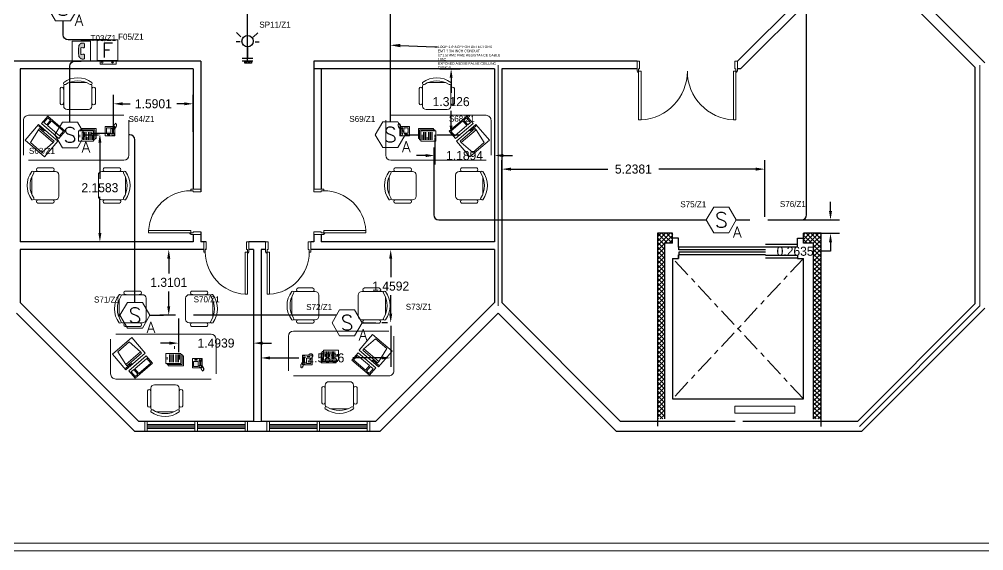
# Model space of a CAD drawing. Extents: x -3404 to 3497, y 0 to 399.
# Drawn here: x 75.06 to 94.27, y 336.52 to 347.11 of the extents above; entities that cross this region are included whole.
import ezdxf
from ezdxf import colors
from ezdxf.entities.mleader import LeaderData, LeaderLine
from ezdxf.enums import TextEntityAlignment as Align
from ezdxf.math import Vec2, Vec3

# ---------------------------------------------------------------- set-up
doc = ezdxf.new("R2010")
doc.units = 0
doc.header["$LTSCALE"] = 0.15
doc.linetypes.add('CENTERX2', pattern=[4, 2.5, -0.5, 0.5, -0.5])
doc.layers.get('0').update_dxf_attribs({"color": 252})
doc.layers.get('Defpoints').update_dxf_attribs({"color": 252})
for name, color, linetype in [('0 ARCH', 252, 'Continuous'), ('0 DD', 252, 'Continuous'), ('0 fire alarm', 252, 'Continuous'), ('0 sockets', 252, 'Continuous'), ('0 WIRING', 3, 'Continuous'), ('AUTOINCR', 7, 'Continuous'), ('d1', 252, 'Continuous'), ('FIRE_LOOP', 7, 'Continuous')]:
    doc.layers.add(name, color=color, linetype=linetype)
for name, color, linetype, lineweight in [('anal', 252, 'Continuous', 20), ('DOOR', 252, 'Continuous', 20), ('elev', 252, 'Continuous', 9), ('sofa', 252, 'Continuous', 9), ('T-FIRE-B', 4, 'Continuous', 0), ('T-TEXT', 2, 'Continuous', 0), ('wall', 252, 'Continuous', 30)]:
    doc.layers.add(name, color=color, linetype=linetype, lineweight=lineweight)
doc.styles.add('ROMANS', font='ROMANS.shx', dxfattribs={"width": 0.8})
doc.styles.add('TEXT-NFP', font='simplex.shx')
doc.dimstyles.get("Standard").update_dxf_attribs({"dimtxt": 0.18, "dimasz": 0.18, "dimexe": 0.18, "dimexo": 0.0625, "dimgap": 0.09, "dimtad": 0, "dimtih": 1, "dimtoh": 1, "dimdec": 4, "dimzin": 0, "dimdsep": 46, "dimtxsty": 'Standard', "dimcen": 0.09, "dimadec": 0, "dimazin": 0, "dimtfac": 1, "dimtdec": 4, "dimtofl": 0, "dimtmove": 0, "dimatfit": 3, "dimfxl": 1, "dimtolj": 1, "dimtzin": 0, "dimarcsym": 0})
pattern_1 = [(0, (0, 0), (0, 6.985), [5.08, -1.905]), (90, (0, 0), (-6.985, 4e-16), [5.08, -1.905])]

# ---------------------------------------------------------------- blocks, each defined once
blk = doc.blocks.new('CHAIR7')
for p, q in [((0, 9), (0, -9)), ((20, 12), (3, 12)), ((5.12, 15.04), (17.88, 15.04)), ((23, -7.44), (23, 7.44)), ((3, -12), (20, -12)), ((5.12, -15), (17.88, -15))]:
    blk.add_line(p, q)
for centre, radius, start, end in [((3, 9), 3, 90, 180), ((5.56, 13.54), 1.56, 73.7398, 286.2602), ((17.44, 13.54), 1.56, 253.7398, 106.2602), ((20, 9), 3, 62.41556, 90), ((22.34, 11.12), 1.1, 53.30994, 212.02741), ((4.82, 0), 19.64, 327.57575, 32.42425), ((7, 0), 20, 323.1301, 36.8699), ((3, -9), 3, 180, 270), ((5.56, -13.5), 1.56, 73.7398, 286.2602), ((17.44, -13.5), 1.56, 253.7398, 106.2602), ((20, -9), 3, 270, 297.58444), ((22.34, -11.12), 1.1, 147.97259, 306.69006)]:
    blk.add_arc(centre, radius, start, end)
blk = doc.blocks.new('RECTANG')
for p, q in [((1, 1), (0, 1)), ((0, 1), (0, 0)), ((1, 0), (1, 1)), ((0, 0), (1, 0))]:
    blk.add_line(p, q)
blk = doc.blocks.new('IBMAT', base_point=(61, 306))
for p, q in [((75, 307), (75, 306)), ((81, 307), (75, 307)), ((81, 306), (81, 307))]:
    blk.add_line(p, q)
at = {"xscale": 21, "yscale": 17, "zscale": 21}
blk.add_blockref('RECTANG', (61, 306), dxfattribs=at)
blk = doc.blocks.new('KEYBOARD', base_point=(60, 294))
for p, xscale, yscale, zscale in [((60, 294), 19, 8, 19), ((61, 295), 13, 5, 13), ((75, 295), 3, 5, 3)]:
    blk.add_blockref('RECTANG', p, dxfattribs=dict(xscale=xscale, yscale=yscale, zscale=zscale))
blk = doc.blocks.new('FNCOMP')
for p, q in [((-6.64, 16.23), (-8.5, 3.5)), ((6.08, 16.23), (-6.64, 16.23)), ((8, 3.5), (6.08, 16.23)), ((-8.5, 3.5), (-8.5, 2.04)), ((8, 3.5), (-8.5, 3.5)), ((-8.5, 2.04), (8, 2.04)), ((8, 2.04), (8, 3.5))]:
    blk.add_line(p, q)
at = {"xscale": 1.033846153846154, "yscale": 1.033846153846154, "zscale": 1.033846153846154}
for name, p in [('IBMAT', (-10.86, 0)), ('KEYBOARD', (-10.05, -10.5))]:
    blk.add_blockref(name, p, dxfattribs=at)
blk = doc.blocks.new('FNPHONE')
for p, q in [((-9.1, 0.22), (-9.7, 0.02)), ((-8.9, 0.62), (-9.5, 0.42)), ((-8.7, 1.02), (-9.3, 0.82)), ((-8.5, 1.42), (-9.1, 1.22)), ((-8.3, 1.82), (-8.9, 1.62)), ((-7.14, 0.56), (-7.5, -0.58)), ((-7.29, 6.54), (-7.29, 1.54)), ((-6.29, 6.54), (-6.29, 1.54)), ((-3.87, 4.85), (-3.87, 4.85)), ((-3.87, 3.91), (-3.87, 3.91)), ((-3.87, 2.97), (-3.87, 2.97)), ((-3.87, 2.03), (-3.87, 2.03)), ((-2.94, 4.85), (-2.94, 4.85)), ((-2.94, 3.91), (-2.94, 3.91)), ((-2.94, 2.97), (-2.94, 2.97)), ((-2.94, 2.03), (-2.94, 2.03)), ((-2, 4.85), (-2, 4.85)), ((-2, 3.91), (-2, 3.91)), ((-2, 2.97), (-2, 2.97)), ((-2, 2.03), (-2, 2.03)), ((-9.3, -0.18), (-9.9, -0.38)), ((-9.3, -0.58), (-9.9, -0.78)), ((-9.3, -0.98), (-9.9, -1.18)), ((-9.3, -1.38), (-9.9, -1.58)), ((-9.1, -1.78), (-9.7, -1.98)), ((-8.9, -2.18), (-9.5, -2.38)), ((-8.43, -2.46), (-9.03, -2.66)), ((-7.9, -1.98), (-8.5, -2.18)), ((-7.7, -1.58), (-8.3, -1.78)), ((-7.5, -1.18), (-8.1, -1.38)), ((-7.3, -0.78), (-7.9, -0.98))]:
    blk.add_line(p, q)
for centre, start, end in [((-6.79, 6.54), 298.49146, 241.50854), ((-6.79, 1.54), 118.49146, 61.50854)]:
    blk.add_arc(centre, 1.05, start, end)
for p, xscale, yscale, zscale in [((-8.21, 0), 8.20528234483245, 8.104073169521023, 8.20528234483245), ((-4.81, 1.25), 3.75, 4.375, 3.75), ((-4.03, 6.72), 2.03125, 0.46875, 2.03125)]:
    blk.add_blockref('RECTANG', p, dxfattribs=dict(xscale=xscale, yscale=yscale, zscale=zscale))
blk = doc.blocks.new('D90')
at = {"layer": 'DOOR'}
for points in [[(0.03, 0.2), (0.03, 1.04), (0.078, 1.04), (0.078, 0.2)], [(0.03, 0.2), (0, 0.2), (0, 0), (0.05, 0), (0.05, 0.15), (0.03, 0.15)], [(0.87, 0.2), (0.9, 0.2), (0.9, 0), (0.85, 0), (0.85, 0.15), (0.87, 0.15)]]:
    blk.add_lwpolyline(points, close=True, dxfattribs=at)
blk.add_circle((0.02, 0.21), 0.01, dxfattribs=at)
blk.add_arc((0.025, 0.197), 0.845, 0.2218, 86.3889, dxfattribs=at)
blk = doc.blocks.new('ARCH')
at = {"layer": 'wall'}
h = blk.add_hatch(dxfattribs=at)
h.set_pattern_fill('ANSI37', color=256, scale=0.02, style=0)
h.set_pattern_definition([(45, (-280.2, 3), (-0.044901281, 0.044901281), []), (135, (-280.2, 3), (-0.044901281, -0.044901281), [])])
h.paths.add_polyline_path([(91.036, 342.849), (90.684, 342.849), (90.684, 342.649), (90.886, 342.649), (90.886, 339.15), (91.036, 339.15)])
h.paths.add_polyline_path([(87.914, 342.649), (88.074, 342.649), (88.074, 342.849), (87.774, 342.849), (87.774, 339.15), (87.914, 339.15)])
at = {"layer": 'anal'}
for p, q in [((84.6, 341.4), (84.6, 346.2)), ((84.6, 346.2), (84.6, 341.4)), ((84.6, 341.4), (84.6, 346.2)), ((84.6, 346.2), (84.6, 341.4)), ((94.2, 346.2), (94.2, 341.4)), ((94.2, 341.4), (94.2, 346.2)), ((94.2, 341.4), (91.8, 339)), ((91.8, 339), (94.2, 341.4)), ((77.558, 339.1), (79.608, 339.1)), ((77.558, 339), (77.558, 339.1)), ((77.558, 339), (77.558, 338.9)), ((77.608, 339.1), (77.608, 338.9)), ((77.608, 339.04), (78.558, 339.04)), ((77.608, 339.015), (78.558, 339.015)), ((77.608, 339), (77.608, 338.9)), ((77.608, 338.985), (78.558, 338.985)), ((78.558, 339.1), (78.558, 338.9)), ((78.608, 339.1), (78.608, 338.9)), ((78.608, 339.04), (79.558, 339.04)), ((78.608, 339.015), (79.558, 339.015)), ((78.608, 338.985), (79.558, 338.985)), ((79.558, 339.1), (79.558, 338.9)), ((79.558, 339), (79.558, 338.9)), ((79.608, 339), (79.608, 339.1)), ((79.608, 339), (79.608, 338.9)), ((79.725, 339.1), (79.875, 339.1)), ((79.992, 339), (79.992, 339.1)), ((82.042, 339.1), (79.992, 339.1)), ((79.992, 339), (79.992, 338.9)), ((80.042, 339.1), (80.042, 338.9)), ((80.992, 339.04), (80.042, 339.04)), ((80.992, 339.015), (80.042, 339.015)), ((80.042, 339), (80.042, 338.9)), ((80.992, 338.985), (80.042, 338.985)), ((80.992, 339.1), (80.992, 338.9)), ((81.042, 339.1), (81.042, 338.9)), ((81.992, 339.04), (81.042, 339.04)), ((81.992, 339.015), (81.042, 339.015)), ((81.992, 338.985), (81.042, 338.985)), ((81.992, 339.1), (81.992, 338.9)), ((81.992, 339), (81.992, 338.9)), ((82.042, 339), (82.042, 339.1)), ((82.042, 339), (82.042, 338.9)), ((77.558, 338.9), (79.608, 338.9)), ((77.608, 338.96), (78.558, 338.96)), ((78.608, 338.96), (79.558, 338.96)), ((82.042, 338.9), (79.992, 338.9)), ((80.992, 338.96), (80.042, 338.96)), ((81.992, 338.96), (81.042, 338.96)), ((96.525, 336.675), (58.125, 336.675)), ((96.675, 336.525), (60, 336.525))]:
    blk.add_line(p, q, dxfattribs=at)
at = {"layer": 'd1', "ltscale": 0.5}
for p, q in [((89.926, 342.569), (88.198, 342.569)), ((88.198, 342.519), (88.198, 342.569)), ((89.926, 342.519), (88.198, 342.519)), ((89.926, 342.469), (88.198, 342.469)), ((88.198, 342.469), (88.198, 342.419)), ((89.924, 342.629), (90.564, 342.629)), ((89.924, 342.579), (90.564, 342.579)), ((90.564, 342.579), (90.564, 342.629)), ((89.926, 342.419), (88.198, 342.419)), ((89.924, 342.409), (90.564, 342.409)), ((89.924, 342.359), (90.564, 342.359)), ((90.564, 342.409), (90.564, 342.359))]:
    blk.add_line(p, q, dxfattribs=at)
at = {"layer": 'd1', "linetype": 'CENTERX2'}
for p, q in [((90.684, 342.349), (88.074, 339.55)), ((90.684, 339.55), (88.074, 342.349))]:
    blk.add_line(p, q, dxfattribs=at)
at = {"layer": 'DOOR'}
for p, q in [((87.419, 346.125), (87.399, 346.125)), ((89.369, 346.275), (89.319, 346.275)), ((89.339, 346.125), (89.319, 346.125))]:
    blk.add_line(p, q, dxfattribs=at)
for points in [[(87.399, 346.075), (87.369, 346.075), (87.369, 346.275), (87.419, 346.275), (87.419, 346.125), (87.399, 346.125)], [(87.399, 346.075), (87.399, 345.105), (87.449, 345.105), (87.449, 346.075)], [(89.339, 346.075), (89.339, 345.105), (89.289, 345.105), (89.289, 346.075)]]:
    blk.add_lwpolyline(points, close=True, dxfattribs=at)
for points in [[(89.319, 346.275), (89.319, 346.125)], [(89.339, 346.125), (89.339, 346.075), (89.369, 346.075), (89.369, 346.275)]]:
    blk.add_lwpolyline(points, dxfattribs=at)
for centre in [(87.389, 346.065), (89.349, 346.065)]:
    blk.add_circle(centre, 0.01, dxfattribs=at)
for centre, start, end in [((87.399, 346.075), 272.9508, 0), ((89.342, 346.075), 180, 267.0492)]:
    blk.add_arc(centre, 0.971, start, end, dxfattribs=at)
at = {"layer": 'elev'}
for p, q in [((89.313, 339.403), (89.313, 339.267)), ((90.511, 339.403), (89.313, 339.403)), ((90.511, 339.267), (90.511, 339.403)), ((89.313, 339.267), (90.511, 339.267))]:
    blk.add_line(p, q, dxfattribs=at)
at = {"layer": 'sofa'}
for p, q in [((77.241, 344.403), (77.241, 345.098)), ((82.359, 344.403), (82.359, 345.098)), ((75.241, 344.303), (77.141, 344.303)), ((84.359, 344.303), (82.459, 344.303)), ((84.359, 344.303), (82.459, 344.303)), ((76.979, 340.839), (78.879, 340.839)), ((78.979, 340.739), (78.979, 340.045)), ((80.42, 340.801), (80.42, 340.106)), ((82.42, 340.901), (80.52, 340.901))]:
    blk.add_line(p, q, dxfattribs=at)
for points in [[(77.141, 345.198), (75.241, 345.198, 0.414214), (75.141, 345.098), (75.141, 344.403)], [(82.459, 345.198), (84.359, 345.198, -0.414214), (84.459, 345.098), (84.459, 344.403)], [(78.879, 339.945), (76.979, 339.945, -0.414214), (76.879, 340.045), (76.879, 340.739)], [(80.52, 340.006), (82.42, 340.006, 0.414214), (82.52, 340.106), (82.52, 340.801)]]:
    blk.add_lwpolyline(points, format="xyb", dxfattribs=at)
for points in [[(76.239, 344.686), (76.539, 344.686), (76.539, 344.886), (76.239, 344.886), (76.239, 344.686)], [(76.539, 344.711), (76.564, 344.711), (76.564, 344.911), (76.264, 344.911), (76.264, 344.886)], [(76.264, 344.761), (76.264, 344.811)], [(76.564, 344.736), (76.589, 344.736), (76.589, 344.936), (76.289, 344.936), (76.289, 344.911)], [(76.314, 344.711), (76.314, 344.861)], [(76.339, 344.711), (76.339, 344.861)], [(76.364, 344.711), (76.364, 344.861)], [(76.389, 344.711), (76.389, 344.861)], [(76.414, 344.711), (76.414, 344.761)], [(76.439, 344.711), (76.439, 344.861)], [(76.464, 344.711), (76.464, 344.861)], [(76.489, 344.711), (76.489, 344.861)], [(76.514, 344.711), (76.514, 344.811)], [(83.036, 344.736), (83.011, 344.736), (83.011, 344.936), (83.311, 344.936), (83.311, 344.911)], [(83.061, 344.711), (83.036, 344.711), (83.036, 344.911), (83.336, 344.911), (83.336, 344.886)], [(83.361, 344.686), (83.061, 344.686), (83.061, 344.886), (83.361, 344.886), (83.361, 344.686)], [(83.086, 344.711), (83.086, 344.811)], [(83.111, 344.711), (83.111, 344.861)], [(83.136, 344.711), (83.136, 344.861)], [(83.161, 344.711), (83.161, 344.861)], [(83.186, 344.711), (83.186, 344.761)], [(83.211, 344.711), (83.211, 344.861)], [(83.236, 344.711), (83.236, 344.861)], [(83.261, 344.711), (83.261, 344.861)], [(83.286, 344.711), (83.286, 344.861)], [(83.336, 344.761), (83.336, 344.811)], [(78.153, 340.597), (78.153, 340.547)], [(77.978, 340.456), (78.278, 340.456), (78.278, 340.256), (77.978, 340.256), (77.978, 340.456)], [(78.278, 340.431), (78.303, 340.431), (78.303, 340.231), (78.003, 340.231), (78.003, 340.256)], [(78.003, 340.381), (78.003, 340.331)], [(78.303, 340.406), (78.328, 340.406), (78.328, 340.206), (78.028, 340.206), (78.028, 340.231)], [(78.053, 340.431), (78.053, 340.281)], [(78.078, 340.431), (78.078, 340.281)], [(78.103, 340.431), (78.103, 340.281)], [(78.128, 340.431), (78.128, 340.281)], [(78.178, 340.431), (78.178, 340.281)], [(78.203, 340.431), (78.203, 340.281)], [(78.228, 340.431), (78.228, 340.281)], [(78.253, 340.431), (78.253, 340.331)], [(81.096, 340.468), (81.071, 340.468), (81.071, 340.268), (81.371, 340.268), (81.371, 340.293)], [(81.121, 340.493), (81.096, 340.493), (81.096, 340.293), (81.396, 340.293), (81.396, 340.318)], [(81.421, 340.518), (81.121, 340.518), (81.121, 340.318), (81.421, 340.318), (81.421, 340.518)], [(81.146, 340.493), (81.146, 340.393)], [(81.171, 340.493), (81.171, 340.343)], [(81.196, 340.493), (81.196, 340.343)], [(81.221, 340.493), (81.221, 340.343)], [(81.246, 340.493), (81.246, 340.443)], [(81.271, 340.493), (81.271, 340.343)], [(81.296, 340.493), (81.296, 340.343)], [(81.321, 340.493), (81.321, 340.343)], [(81.346, 340.493), (81.346, 340.343)], [(81.396, 340.443), (81.396, 340.393)]]:
    blk.add_lwpolyline(points, dxfattribs=at)
for centre, start, end in [((77.141, 344.403), 270, 0), ((82.459, 344.403), 180, 270), ((82.459, 344.403), 180, 270), ((78.879, 340.739), 0, 90), ((80.52, 340.801), 90, 180)]:
    blk.add_arc(centre, 0.1, start, end, dxfattribs=at)
at = {"layer": 'wall'}
for p, q in [((91.941, 348.6), (94.3, 346.241)), ((91.676, 348.582), (89.369, 346.275)), ((91.782, 348.476), (89.431, 346.125)), ((91.782, 348.476), (94.1, 346.159)), ((78.675, 346.275), (71.325, 346.275)), ((78.525, 346.125), (75.075, 346.125)), ((75.075, 346.125), (75.075, 342.675)), ((78.525, 346.125), (78.525, 343.726)), ((78.675, 346.275), (78.675, 343.676)), ((86.925, 346.275), (80.925, 346.275)), ((80.925, 346.275), (80.925, 343.726)), ((84.525, 346.125), (80.925, 346.125)), ((81.075, 346.125), (81.075, 343.726)), ((84.525, 346.125), (84.525, 342.675)), ((84.675, 346.125), (84.675, 342.675)), ((87.369, 346.125), (84.675, 346.125)), ((87.369, 346.275), (86.4, 346.275)), ((87.369, 346.125), (86.4, 346.125)), ((89.431, 346.125), (89.369, 346.125)), ((94.1, 346.159), (94.1, 342.675)), ((78.525, 342.826), (78.525, 342.675)), ((78.675, 342.876), (78.675, 342.675)), ((80.925, 342.826), (80.925, 342.675)), ((81.075, 342.826), (81.075, 342.675)), ((88.074, 342.849), (87.774, 342.849)), ((87.774, 342.849), (87.774, 339.005)), ((88.074, 342.649), (88.074, 342.849)), ((90.684, 342.649), (90.684, 342.849)), ((90.684, 342.649), (90.684, 342.849)), ((91.036, 342.849), (90.684, 342.849)), ((91.036, 342.849), (90.684, 342.849)), ((91.036, 339), (91.036, 342.849)), ((78.525, 342.675), (75.075, 342.675)), ((78.784, 342.675), (78.675, 342.675)), ((79.966, 342.675), (79.634, 342.675)), ((80.925, 342.675), (80.866, 342.675)), ((84.525, 342.675), (81.075, 342.675)), ((84.675, 342.689), (84.675, 341.466)), ((87.914, 342.649), (87.914, 339.15)), ((88.074, 342.649), (87.914, 342.649)), ((88.194, 342.749), (88.074, 342.749)), ((88.194, 342.569), (88.194, 342.749)), ((90.564, 342.639), (90.564, 342.749)), ((90.564, 342.749), (90.684, 342.749)), ((90.888, 342.649), (90.684, 342.649)), ((90.886, 342.649), (90.684, 342.649)), ((90.886, 339.15), (90.886, 342.649)), ((94.1, 342.686), (94.1, 341.441)), ((75.075, 342.525), (75.075, 341.466)), ((78.734, 342.525), (75.075, 342.525)), ((78.784, 342.525), (78.764, 342.525)), ((79.725, 342.525), (79.634, 342.525)), ((79.725, 342.525), (79.725, 339.1)), ((79.875, 342.525), (79.875, 339.1)), ((79.966, 342.525), (79.875, 342.525)), ((84.525, 342.525), (80.866, 342.525)), ((84.525, 342.525), (84.525, 341.466)), ((88.074, 342.349), (88.074, 339.55)), ((88.074, 342.349), (88.194, 342.349)), ((88.194, 342.349), (88.194, 342.42)), ((88.194, 342.409), (88.194, 342.349)), ((90.564, 342.349), (90.684, 342.349)), ((90.684, 339.55), (90.684, 342.349)), ((77.441, 339.1), (75.075, 341.466)), ((84.525, 341.466), (82.159, 339.1)), ((87.041, 339.1), (84.675, 341.466)), ((94.1, 341.441), (91.759, 339.1)), ((94.3, 341.359), (91.841, 338.9)), ((77.359, 338.9), (75, 341.259)), ((84.6, 341.259), (82.241, 338.9)), ((86.959, 338.9), (84.6, 341.259)), ((88.074, 339.55), (90.684, 339.55)), ((79.725, 339.1), (77.441, 339.1)), ((79.725, 339.1), (77.441, 339.1)), ((82.159, 339.1), (79.875, 339.1)), ((82.159, 339.1), (79.875, 339.1)), ((89.325, 339.1), (87.041, 339.1)), ((91.759, 339.1), (89.475, 339.1)), ((82.241, 338.9), (77.359, 338.9)), ((82.241, 338.9), (77.359, 338.9)), ((91.841, 338.9), (86.959, 338.9))]:
    blk.add_line(p, q, dxfattribs=at)
at = {"layer": 'DOOR'}
for p, rotation in [((78.675, 342.826), 90), ((79.634, 342.675), 180)]:
    blk.add_blockref('D90', p, dxfattribs=dict(at, rotation=rotation))
at = {"layer": 'DOOR', "xscale": -1}
for p, rotation in [((80.925, 342.826), 270), ((79.966, 342.675), 180)]:
    blk.add_blockref('D90', p, dxfattribs=dict(at, rotation=rotation))
at = {"layer": 'sofa'}
for name, p, xscale, yscale, zscale, rotation in [('CHAIR7', (76.224, 345.312), 0.0234375, 0.0234375, 0.0234375, 90), ('CHAIR7', (83.376, 345.312), -0.0234375, 0.0234375, 0.0234375, 270), ('FNCOMP', (75.636, 344.85), 0.02343749999997079, 0.02343749999997079, 0.02343749999997079, 139.3987053547845), ('FNCOMP', (83.964, 344.85), -0.02343749999997079, 0.0234375, 0.0234375, 220.6012946452155), ('FNPHONE', (76.768, 344.977), 0.0234375, 0.0234375, 0.0234375, 180), ('FNPHONE', (82.832, 344.977), -0.0234375, 0.0234375, 0.0234375, 180), ('CHAIR7', (75.847, 343.798), 0.0234375, 0.0234375, 0.0234375, 180), ('CHAIR7', (76.634, 343.798), -0.0234375, 0.0234375, 0.0234375, 180), ('CHAIR7', (82.966, 343.798), 0.0234375, 0.0234375, 0.0234375, 180), ('CHAIR7', (83.753, 343.798), -0.0234375, 0.0234375, 0.0234375, 180), ('FNCOMP', (77.375, 340.293), -0.02343749999997079, 0.0234375, 0.0234375, 40.60129464521547), ('FNCOMP', (82.024, 340.355), 0.02343749999997079, 0.02343749999997079, 0.02343749999997079, 319.3987053547845), ('CHAIR7', (77.963, 339.83), -0.0234375, 0.0234375, 0.0234375, 90), ('CHAIR7', (81.436, 339.892), 0.0234375, 0.0234375, 0.0234375, 270)]:
    blk.add_blockref(name, p, dxfattribs=dict(at, xscale=xscale, yscale=yscale, zscale=zscale, rotation=rotation))
at = {"layer": 'sofa', "yscale": 0.0234375, "zscale": 0.0234375}
for name, p, xscale in [('CHAIR7', (77.586, 341.344), -0.0234375), ('CHAIR7', (78.373, 341.344), 0.0234375), ('CHAIR7', (81.026, 341.406), -0.0234375), ('CHAIR7', (81.813, 341.406), 0.0234375), ('FNPHONE', (78.507, 340.165), -0.0234375), ('FNPHONE', (80.892, 340.227), 0.0234375)]:
    blk.add_blockref(name, p, dxfattribs=dict(at, xscale=xscale))
blk = doc.blocks.new('dressable smoke detectore above false ceiling')
blk.add_lwpolyline([(200, 0), (100, 173), (-100, 173), (-200, 0), (-100, -173), (100, -173)], close=True)
at = {"layer": 'T-TEXT', "style": 'ROMANS'}
blk.add_attdef('S', text='', height=200, dxfattribs=at).set_placement((0, 0, 0), align=Align.MIDDLE)
blk.add_attdef('A', text='', height=150, dxfattribs=at).set_placement((215, -161), align=Align.MIDDLE_CENTER)
blk = doc.blocks.new('*U83')
h = blk.add_hatch()
h.set_pattern_fill('ANGLE', color=3)
h.set_pattern_definition(pattern_1)
h.paths.add_polyline_path([(56, -302, 1), (81, -302, 1)])
blk.add_lwpolyline([(-140, -280), (140, -280), (140, 0), (-140, 0)], close=True)
at = {"color": 3}
blk.add_lwpolyline([(-99, -280), (116, -280), (116, -326), (-99, -326)], close=True, dxfattribs=at)
for centre in [(-73, -302), (68, -302)]:
    blk.add_circle(centre, 12.3, dxfattribs=at)
at = {"layer": 'T-TEXT', "style": 'TEXT-NFP'}
blk.add_attdef('F', text='', height=200, dxfattribs=at).set_placement((0, -140, 0), align=Align.MIDDLE)
blk = doc.blocks.new('*U39')
h = blk.add_hatch(color=256)
h.dxf.hatch_style = 1
edge = h.paths.add_edge_path()
edge.add_arc((33, 257), 14.1, 13.6021, 92.3161)
edge.add_line((32, 271), (11, 271))
edge.add_arc((13, 231), 40.2, 92.7442, 154.2215)
edge.add_arc((-28, 250), 4.89, 309.2722, 334.2215, ccw=False)
edge.add_arc((-64, 281), 52.1, 306.6096, 318.7251, ccw=False)
edge.add_arc((-30, 235), 4.89, 115.3605, 167.8134)
edge.add_arc((352, 152), 396, 167.8076, 180.2975)
edge.add_arc((348, 148), 392, 179.7012, 192.2669)
edge.add_arc((-30, 66), 4.89, 193.2566, 244.6491)
edge.add_arc((-67, 18), 54.9, 39.8251, 51.6228, ccw=False)
edge.add_arc((-28, 50), 4.89, 25.7785, 50.7278, ccw=False)
edge.add_arc((13, 69), 40.2, 205.7785, 267.2558)
edge.add_line((11, 29), (32, 29))
edge.add_arc((33, 43), 14.1, 267.6839, 346.3979)
edge.add_arc((-161, 67), 209, 352.6045, 365.9008)
edge.add_arc((13, 87), 34.4, 1.9401, 17.7739)
edge.add_arc((41, 96), 4.89, 18.4909, 87.0716)
edge.add_arc((30, 28), 74.3, 81.4234, 109.9904)
edge.add_arc((2, 102), 4.89, 250.3513, 295.2423, ccw=False)
edge.add_arc((1, 106), 8.65, 174.514, 266.9586, ccw=False)
edge.add_arc((-1022, 147), 1015, 357.7161, 360.1614)
edge.add_arc((-1022, 153), 1015, 359.8386, 362.2839)
edge.add_arc((3, 194), 10.1, 100.6325, 185.9952, ccw=False)
edge.add_arc((2, 200), 4.89, 64.7577, 109.6487, ccw=False)
edge.add_arc((33, 273), 75, 247.791, 276.6818)
edge.add_arc((41, 204), 4.89, 279.9761, 341.5091)
edge.add_arc((13, 213), 34.4, 342.2261, 358.0599)
edge.add_arc((-161, 233), 209, 354.0992, 367.3955)
for p, q in [((137, 300), (-137, 300)), ((-137, 300), (-137, 0)), ((137, 0), (137, 300)), ((-137, 0), (137, 0))]:
    blk.add_line(p, q)
blk.add_lwpolyline([(46, 260, 0.357628), (32, 271), (11, 271, 0.27487), (-23, 248, -0.109294), (-24, 247, -0.052913), (-33, 239, 0.232951), (-35, 236, 0.054551), (-44, 150, 0.054883), (-35, 65, 0.228078), (-33, 61, -0.051523), (-24, 53, -0.109294), (-23, 52, 0.27487), (11, 29), (32, 29, 0.357628), (46, 40, 0.058081), (47, 88, 0.069198), (45, 98, 0.308503), (41, 101, 0.125296), (4, 97, -0.198418), (1, 97, -0.426767), (-7, 107, 0.01067), (-7, 150, 0.01067), (-7, 193, -0.390702), (1, 204, -0.198418), (4, 204, 0.126732), (42, 199, 0.275132), (45, 202, 0.069198), (47, 212, 0.058081)], format="xyb", close=True)
blk = doc.blocks.new('*U101')
at = {"linetype": 'ByBlock'}
h = blk.add_hatch(dxfattribs=at)
h.set_pattern_fill('ANGLE', color=2)
h.set_pattern_definition(pattern_1)
h.paths.add_polyline_path([(27, -14, 1), (15, -14, 1)])
at = {"color": 1}
for p, q in [((-1, 374), (-1, 450)), ((-99, 262), (-155, 262)), ((-90, 325), (-148, 383)), ((135, 380), (75, 321)), ((99, 262), (155, 262)), ((0, 193), (0, 35)), ((71, 35), (-71, 35)), ((71, 0), (-71, 0))]:
    blk.add_line(p, q, dxfattribs=at)
at = {"color": 6, "linetype": 'ByBlock'}
blk.add_lwpolyline([(-37, 0), (54, 0), (54, -26), (-37, -26)], close=True, dxfattribs=at)
at = {"color": 1}
blk.add_circle((0, 269), 75.9, dxfattribs=at)
at = {"color": 6, "linetype": 'ByBlock'}
for centre in [(-21, -14), (21, -14)]:
    blk.add_circle(centre, 6, dxfattribs=at)
blk = doc.blocks.new('*D120')
at = {"layer": '0 DD', "color": 0, "lineweight": -2, "transparency": 16777216}
for p, q in [((78.169, 342.525), (77.856, 342.525)), ((78.036, 342.345), (78.036, 342.05)), ((78.036, 341.395), (78.036, 341.69)), ((78.169, 341.215), (77.856, 341.215))]:
    blk.add_line(p, q, dxfattribs=at)
at = {"layer": '0 DD', "color": 0, "transparency": 16777216}
for points in [[(78.006, 342.345), (78.066, 342.345), (78.036, 342.525)], [(78.006, 341.395), (78.066, 341.395), (78.036, 341.215)]]:
    blk.add_solid(points, dxfattribs=at)
at = {"layer": 'Defpoints', "color": 0, "transparency": 16777216}
for p in [(78.036, 342.525), (78.231, 342.525), (78.231, 341.215)]:
    blk.add_point(p, dxfattribs=at)
at = {"layer": '0 DD', "color": 0, "transparency": 16777216, "insert": (78.036, 341.87), "char_height": 0.18, "attachment_point": 5}
blk.add_mtext('\\A1;1.3101', dxfattribs=at)
blk = doc.blocks.new('*D121')
at = {"layer": '0 DD', "color": 0, "lineweight": -2, "transparency": 16777216}
for p, q in [((78.231, 341.152), (78.231, 340.48)), ((79.725, 341.152), (79.725, 340.48)), ((78.051, 340.66), (77.871, 340.66)), ((79.905, 340.66), (80.085, 340.66))]:
    blk.add_line(p, q, dxfattribs=at)
at = {"layer": '0 DD', "color": 0, "transparency": 16777216}
for points in [[(78.051, 340.69), (78.051, 340.63), (78.231, 340.66)], [(79.905, 340.69), (79.905, 340.63), (79.725, 340.66)]]:
    blk.add_solid(points, dxfattribs=at)
at = {"layer": 'Defpoints', "color": 0, "transparency": 16777216}
for p in [(78.231, 341.215), (79.725, 341.215), (79.725, 340.66)]:
    blk.add_point(p, dxfattribs=at)
at = {"layer": '0 DD', "color": 0, "transparency": 16777216, "insert": (78.978, 340.66), "char_height": 0.18, "attachment_point": 5}
blk.add_mtext('\\A1;1.4939', dxfattribs=at)
blk = doc.blocks.new('*D122')
at = {"layer": '0 DD', "color": 0, "lineweight": -2, "transparency": 16777216}
for p, q in [((82.396, 342.525), (82.279, 342.525)), ((82.459, 342.345), (82.459, 341.975)), ((82.459, 341.246), (82.459, 341.615)), ((82.396, 341.066), (82.279, 341.066))]:
    blk.add_line(p, q, dxfattribs=at)
at = {"layer": '0 DD', "color": 0, "transparency": 16777216}
for points in [[(82.429, 342.345), (82.489, 342.345), (82.459, 342.525)], [(82.429, 341.246), (82.489, 341.246), (82.459, 341.066)]]:
    blk.add_solid(points, dxfattribs=at)
at = {"layer": 'Defpoints', "color": 0, "transparency": 16777216}
for p in [(82.459, 342.525), (82.459, 342.525), (82.459, 341.066)]:
    blk.add_point(p, dxfattribs=at)
at = {"layer": '0 DD', "color": 0, "transparency": 16777216, "insert": (82.459, 341.795), "char_height": 0.18, "attachment_point": 5}
blk.add_mtext('\\A1;1.4592', dxfattribs=at)
blk = doc.blocks.new('*D123')
at = {"layer": '0 DD', "color": 0, "lineweight": -2, "transparency": 16777216}
for p, q in [((79.875, 341.003), (79.875, 340.185)), ((82.459, 341.003), (82.459, 340.185)), ((80.055, 340.365), (80.627, 340.365)), ((82.279, 340.365), (81.707, 340.365))]:
    blk.add_line(p, q, dxfattribs=at)
at = {"layer": '0 DD', "color": 0, "transparency": 16777216}
for points in [[(80.055, 340.395), (80.055, 340.335), (79.875, 340.365)], [(82.279, 340.395), (82.279, 340.335), (82.459, 340.365)]]:
    blk.add_solid(points, dxfattribs=at)
at = {"layer": 'Defpoints', "color": 0, "transparency": 16777216}
for p in [(79.875, 341.066), (82.459, 341.066), (79.875, 340.365)]:
    blk.add_point(p, dxfattribs=at)
at = {"layer": '0 DD', "color": 0, "transparency": 16777216, "insert": (81.167, 340.365), "char_height": 0.18, "attachment_point": 5}
blk.add_mtext('\\A1;2.5836', dxfattribs=at)
blk = doc.blocks.new('*D124')
at = {"layer": '0 DD', "color": 0, "lineweight": -2, "transparency": 16777216}
for p, q in [((91.222, 343.293), (91.222, 343.473)), ((89.976, 343.113), (91.402, 343.113)), ((90.923, 342.849), (91.402, 342.849)), ((91.222, 342.669), (91.222, 342.489)), ((91.222, 342.489), (91.042, 342.489))]:
    blk.add_line(p, q, dxfattribs=at)
at = {"layer": '0 DD', "color": 0, "transparency": 16777216}
for points in [[(91.192, 343.293), (91.252, 343.293), (91.222, 343.113)], [(91.192, 342.669), (91.252, 342.669), (91.222, 342.849)]]:
    blk.add_solid(points, dxfattribs=at)
at = {"layer": 'Defpoints', "color": 0, "transparency": 16777216}
for p in [(89.913, 343.113), (90.86, 342.849), (91.222, 342.849)]:
    blk.add_point(p, dxfattribs=at)
at = {"layer": '0 DD', "color": 0, "transparency": 16777216, "insert": (90.517, 342.489), "char_height": 0.18, "attachment_point": 5}
blk.add_mtext('\\A1;0.2635', dxfattribs=at)
blk = doc.blocks.new('*D125')
at = {"layer": '0 DD', "color": 0, "lineweight": -2, "transparency": 16777216}
for p, q in [((84.675, 343.514), (84.675, 344.306)), ((89.913, 343.175), (89.913, 344.306)), ((84.855, 344.126), (86.784, 344.126)), ((89.733, 344.126), (87.804, 344.126))]:
    blk.add_line(p, q, dxfattribs=at)
at = {"layer": '0 DD', "color": 0, "transparency": 16777216}
for points in [[(84.855, 344.156), (84.855, 344.096), (84.675, 344.126)], [(89.733, 344.156), (89.733, 344.096), (89.913, 344.126)]]:
    blk.add_solid(points, dxfattribs=at)
at = {"layer": 'Defpoints', "color": 0, "transparency": 16777216}
for p in [(84.675, 344.126), (84.675, 343.452), (89.913, 343.113)]:
    blk.add_point(p, dxfattribs=at)
at = {"layer": '0 DD', "color": 0, "transparency": 16777216, "insert": (87.294, 344.126), "char_height": 0.18, "attachment_point": 5}
blk.add_mtext('\\A1;5.2381', dxfattribs=at)
blk = doc.blocks.new('*D126')
at = {"layer": '0 DD', "color": 0, "lineweight": -2, "transparency": 16777216}
for p, q in [((83.438, 346.125), (83.843, 346.125)), ((83.663, 345.945), (83.663, 345.649)), ((83.663, 344.992), (83.663, 345.289)), ((83.38, 344.812), (83.843, 344.812))]:
    blk.add_line(p, q, dxfattribs=at)
at = {"layer": '0 DD', "color": 0, "transparency": 16777216}
for points in [[(83.633, 345.945), (83.693, 345.945), (83.663, 346.125)], [(83.633, 344.992), (83.693, 344.992), (83.663, 344.812)]]:
    blk.add_solid(points, dxfattribs=at)
at = {"layer": 'Defpoints', "color": 0, "transparency": 16777216}
for p in [(83.376, 346.125), (83.663, 346.125), (83.318, 344.812)]:
    blk.add_point(p, dxfattribs=at)
at = {"layer": '0 DD', "color": 0, "transparency": 16777216, "insert": (83.663, 345.469), "char_height": 0.18, "attachment_point": 5}
blk.add_mtext('\\A1;1.3126', dxfattribs=at)
blk = doc.blocks.new('*D127')
at = {"layer": '0 DD', "color": 0, "lineweight": -2, "transparency": 16777216}
for p, q in [((83.336, 344.749), (83.336, 344.216)), ((84.525, 344.693), (84.525, 344.216)), ((83.156, 344.396), (82.976, 344.396)), ((84.705, 344.396), (84.885, 344.396))]:
    blk.add_line(p, q, dxfattribs=at)
at = {"layer": '0 DD', "color": 0, "transparency": 16777216}
for points in [[(83.156, 344.426), (83.156, 344.366), (83.336, 344.396)], [(84.705, 344.426), (84.705, 344.366), (84.525, 344.396)]]:
    blk.add_solid(points, dxfattribs=at)
at = {"layer": 'Defpoints', "color": 0, "transparency": 16777216}
for p in [(83.336, 344.811), (84.525, 344.755), (84.525, 344.396)]:
    blk.add_point(p, dxfattribs=at)
at = {"layer": '0 DD', "color": 0, "transparency": 16777216, "insert": (83.93, 344.396), "char_height": 0.18, "attachment_point": 5}
blk.add_mtext('\\A1;1.1894', dxfattribs=at)
blk = doc.blocks.new('*D128')
at = {"layer": '0 DD', "color": 0, "lineweight": -2, "transparency": 16777216}
for p, q in [((76.935, 344.87), (76.935, 345.607)), ((78.525, 344.87), (78.525, 345.607)), ((77.115, 345.427), (77.265, 345.427)), ((78.345, 345.427), (78.195, 345.427))]:
    blk.add_line(p, q, dxfattribs=at)
at = {"layer": '0 DD', "color": 0, "transparency": 16777216}
for points in [[(77.115, 345.457), (77.115, 345.397), (76.935, 345.427)], [(78.345, 345.457), (78.345, 345.397), (78.525, 345.427)]]:
    blk.add_solid(points, dxfattribs=at)
at = {"layer": 'Defpoints', "color": 0, "transparency": 16777216}
for p in [(78.525, 345.427), (76.935, 344.807), (78.525, 344.807)]:
    blk.add_point(p, dxfattribs=at)
at = {"layer": '0 DD', "color": 0, "transparency": 16777216, "insert": (77.73, 345.427), "char_height": 0.18, "attachment_point": 5}
blk.add_mtext('\\A1;1.5901', dxfattribs=at)
blk = doc.blocks.new('*D129')
at = {"layer": '0 DD', "color": 0, "lineweight": -2, "transparency": 16777216}
for p, q in [((76.888, 344.833), (76.484, 344.833)), ((76.664, 344.653), (76.664, 343.934)), ((76.664, 342.855), (76.664, 343.574)), ((76.888, 342.675), (76.484, 342.675))]:
    blk.add_line(p, q, dxfattribs=at)
at = {"layer": '0 DD', "color": 0, "transparency": 16777216}
for points in [[(76.634, 344.653), (76.694, 344.653), (76.664, 344.833)], [(76.634, 342.855), (76.694, 342.855), (76.664, 342.675)]]:
    blk.add_solid(points, dxfattribs=at)
at = {"layer": 'Defpoints', "color": 0, "transparency": 16777216}
for p in [(76.95, 344.833), (76.664, 342.675), (76.95, 342.675)]:
    blk.add_point(p, dxfattribs=at)
at = {"layer": '0 DD', "color": 0, "transparency": 16777216, "insert": (76.664, 343.754), "char_height": 0.18, "attachment_point": 5}
blk.add_mtext('\\A1;2.1583', dxfattribs=at)

msp = doc.modelspace()

# ---------------------------------------------------------------- linework, layer by layer
at = {"layer": '0 sockets', "color": 3}
msp.add_lwpolyline([(79.6079, 346.275), (79.6079, 352.01375)], dxfattribs=at)
at = {"layer": 'FIRE_LOOP', "color": 3}
for points in [[(90.21055, 343.11272), (90.64586, 343.11272, 0.41421356), (90.74586, 343.21272), (90.74586, 347.69764)], [(83.04015, 347.4963), (82.5493, 347.4963, 0.41421356), (82.4493, 347.3963), (82.4493, 345.07003)], [(76.81538, 346.70336), (76.03071, 346.70336, -0.41421356), (75.93071, 346.80336), (75.93071, 347.07655)], [(76.29355, 346.67684), (76.29355, 346.67711, -0.41421356), (76.3198, 346.70336), (76.81538, 346.70336)], [(76.06627, 345.06483), (76.06627, 346.17904, -0.41421356), (76.16627, 346.27904), (76.29355, 346.27904)], [(77.36243, 341.47248), (77.36243, 344.70721, 0.41421356), (77.26243, 344.80721), (77.23239, 344.80721)], [(83.31796, 344.55478), (83.31796, 343.21272, 0.41421356), (83.41796, 343.11272), (88.74695, 343.11272)]]:
    msp.add_lwpolyline(points, format="xyb", dxfattribs=at)
for points in [[(76.29355, 346.27904), (76.29355, 346.27907)], [(76.36374, 344.80721), (76.63744, 344.80721)], [(82.74678, 344.8124), (83.02048, 344.8124)], [(89.3419, 343.11272), (89.6156, 343.11272)], [(77.6599, 341.21485), (77.9336, 341.21485)], [(81.37852, 341.21485), (78.52855, 341.21485)], [(81.88743, 341.06581), (82.16112, 341.06581)]]:
    msp.add_lwpolyline(points, dxfattribs=at)

# ---------------------------------------------------------------- block references
at = {"layer": '0 ARCH', "color": 3}
msp.add_blockref('ARCH', (0, 0), dxfattribs=at)
at = {"layer": '0 fire alarm', "color": 3, "xscale": 0.001488, "yscale": 0.001488, "zscale": 0.001488}
msp.add_blockref('*U101', (79.6079, 346.275), dxfattribs=at)
at = {"layer": 'T-FIRE-B', "color": 2, "xscale": 0.001487761816891826, "yscale": 0.001487761816891826, "zscale": 0.001487761816891826}
for p in [(75.93071, 347.33417), (76.06627, 344.80721), (82.4493, 344.8124), (89.04442, 343.11272), (77.36243, 341.21485), (81.58995, 341.06581)]:
    msp.add_blockref('dressable smoke detectore above false ceiling', p, dxfattribs=at).add_auto_attribs({'S': 'S', 'A': 'A'})
at = {"layer": 'T-FIRE-B', "color": 3, "xscale": 0.001326103487042799, "yscale": 0.001326103487042799, "zscale": 0.001326103487042799}
msp.add_blockref('*U39', (76.29355, 346.27904), dxfattribs=at)
at = {"layer": 'T-FIRE-B', "xscale": 0.001487761816891826, "yscale": 0.001487761816891826, "zscale": 0.001487761816891826}
msp.add_blockref('*U83', (76.81538, 346.70336), dxfattribs=at).add_auto_attribs({'F': 'F'})

# ---------------------------------------------------------------- texts
at = {"layer": 'AUTOINCR', "color": 1}
for s, p in [('SP11/Z1', (79.84149, 346.90817)), ('F05/Z1', (77.0272, 346.6669))]:
    msp.add_text(s, height=0.12, dxfattribs=at).set_placement(p, align=Align.BOTTOM_LEFT)
at = {"layer": 'AUTOINCR', "color": 3}
msp.add_text('T03/Z1', height=0.12, dxfattribs=at).set_placement((76.47868, 346.6404), align=Align.BOTTOM_LEFT)
at = {"layer": 'AUTOINCR', "color": 2}
for s, p in [('S64/Z1', (77.236, 345.02844)), ('S68/Z1', (83.61904, 345.03363)), ('S76/Z1', (90.21416, 343.33394)), ('S70/Z1', (78.53217, 341.43608)), ('S73/Z1', (82.75969, 341.28703))]:
    msp.add_text(s, height=0.12, dxfattribs=at).set_placement(p, align=Align.BOTTOM_LEFT)
for s, p in [('S69/Z1', (82.15175, 345.03009)), ('S75/Z1', (88.74687, 343.33041)), ('S71/Z1', (77.06487, 341.43254)), ('S72/Z1', (81.2924, 341.2835))]:
    msp.add_text(s, height=0.12, dxfattribs=at).set_placement(p, align=Align.BOTTOM_RIGHT)
msp.add_text('S63/Z1', height=0.12, dxfattribs=at).set_placement((75.76871, 344.54952), align=Align.TOP_RIGHT)

# ---------------------------------------------------------------- dimensions: what is measured, and where the dimension line sits
at = {"layer": '0 DD', "color": 6}
for base, p1, p2, picture, middle in [((83.663, 346.125), (83.31796, 344.8124), (83.37564, 346.125), '*D126', (83.663, 345.4687)), ((76.664425, 342.675), (76.950313, 344.833252), (76.950313, 342.675), '*D129', (76.664425, 343.754126)), ((91.22183, 342.84926), (89.91307, 343.11272), (90.86019, 342.84926), '*D124', (90.51683, 342.48926)), ((78.036046, 342.525), (78.231078, 341.214855), (78.231078, 342.525), '*D120', (78.036046, 341.869927)), ((82.4586, 342.525), (82.4586, 341.06581), (82.4586, 342.525), '*D122', (82.4586, 341.79541))]:
    dim = msp.add_linear_dim(base=base, p1=p1, p2=p2, angle=90, dimstyle='Standard', dxfattribs=at)
    dim.commit()
    dim.dimension.update_dxf_attribs({"geometry": picture, "text_midpoint": middle})
for base, p1, p2, picture, middle in [((78.525, 345.42664), (76.93492, 344.80721), (78.525, 344.80721), '*D128', (77.72996, 345.42664)), ((84.525, 344.39613), (83.33557, 344.81106), (84.525, 344.75506), '*D127', (83.93029, 344.39613)), ((84.675, 344.12564), (89.91307, 343.11272), (84.675, 343.45175), '*D125', (87.29404, 344.12564)), ((79.725, 340.65963), (78.23108, 341.21485), (79.725, 341.21485), '*D121', (78.97804, 340.65963)), ((79.875, 340.36495), (82.4586, 341.06581), (79.875, 341.06581), '*D123', (81.1668, 340.36495))]:
    dim = msp.add_linear_dim(base=base, p1=p1, p2=p2, dimstyle='Standard', dxfattribs=at)
    dim.commit()
    dim.dimension.update_dxf_attribs({"geometry": picture, "text_midpoint": middle})

# ---------------------------------------------------------------- leaders
at = {"layer": '0 WIRING', "color": 3}
ml = msp.add_multileader_mtext('Standard', dxfattribs=at)
ml.set_content('LOOP 1 /FACP FOR DETECTORS\\PEMT ? 3/4 INCH CONDUIT\\P(2*1.5)MM2 FIRE RESISTANCE CABLE 105C\\PEXPOSED ABOVE FALSE CEILLING\\PTYPICAL\\P', color=6)
ml.set_leader_properties()
ml.build(insert=Vec2(0, 0))
ml.multileader.update_dxf_attribs({"text_right_attachment_type": 6, "dogleg_length": 0.05, "arrow_head_size": 0.2})
ctx = ml.context
ctx.base_point, ctx.char_height, ctx.arrow_head_size, ctx.landing_gap_size = Vec3(83.38853, 346.56319), 0.05, 0.2, 0.01
ctx.right_attachment = 6
notes = []
notes.append((ctx, [(0, (1, 1, 0), (83.33853, 346.56319), (1, 0), 0.05, [(0, [(82.4493, 346.5945)], 0, [])])]))
ctx.mtext.insert, ctx.mtext.width, ctx.mtext.flow_direction = Vec3(83.39853, 346.58819), 1.2442461, 5
for ctx, leaders in notes:
    for number, flags, end, landing, length, lines in leaders:
        leader = LeaderData()
        leader.index, (leader.has_last_leader_line, leader.has_dogleg_vector, leader.attachment_direction) = number, flags
        leader.last_leader_point, leader.dogleg_vector, leader.dogleg_length = Vec3(end), Vec3(landing), length
        for number, points, colour, breaks in lines:
            line = LeaderLine()
            line.index, line.vertices, line.color, line.breaks = number, Vec3.list(points), colors.encode_raw_color(colour), breaks
            leader.lines.append(line)
        ctx.leaders.append(leader)

doc.saveas('drawing.dxf')
